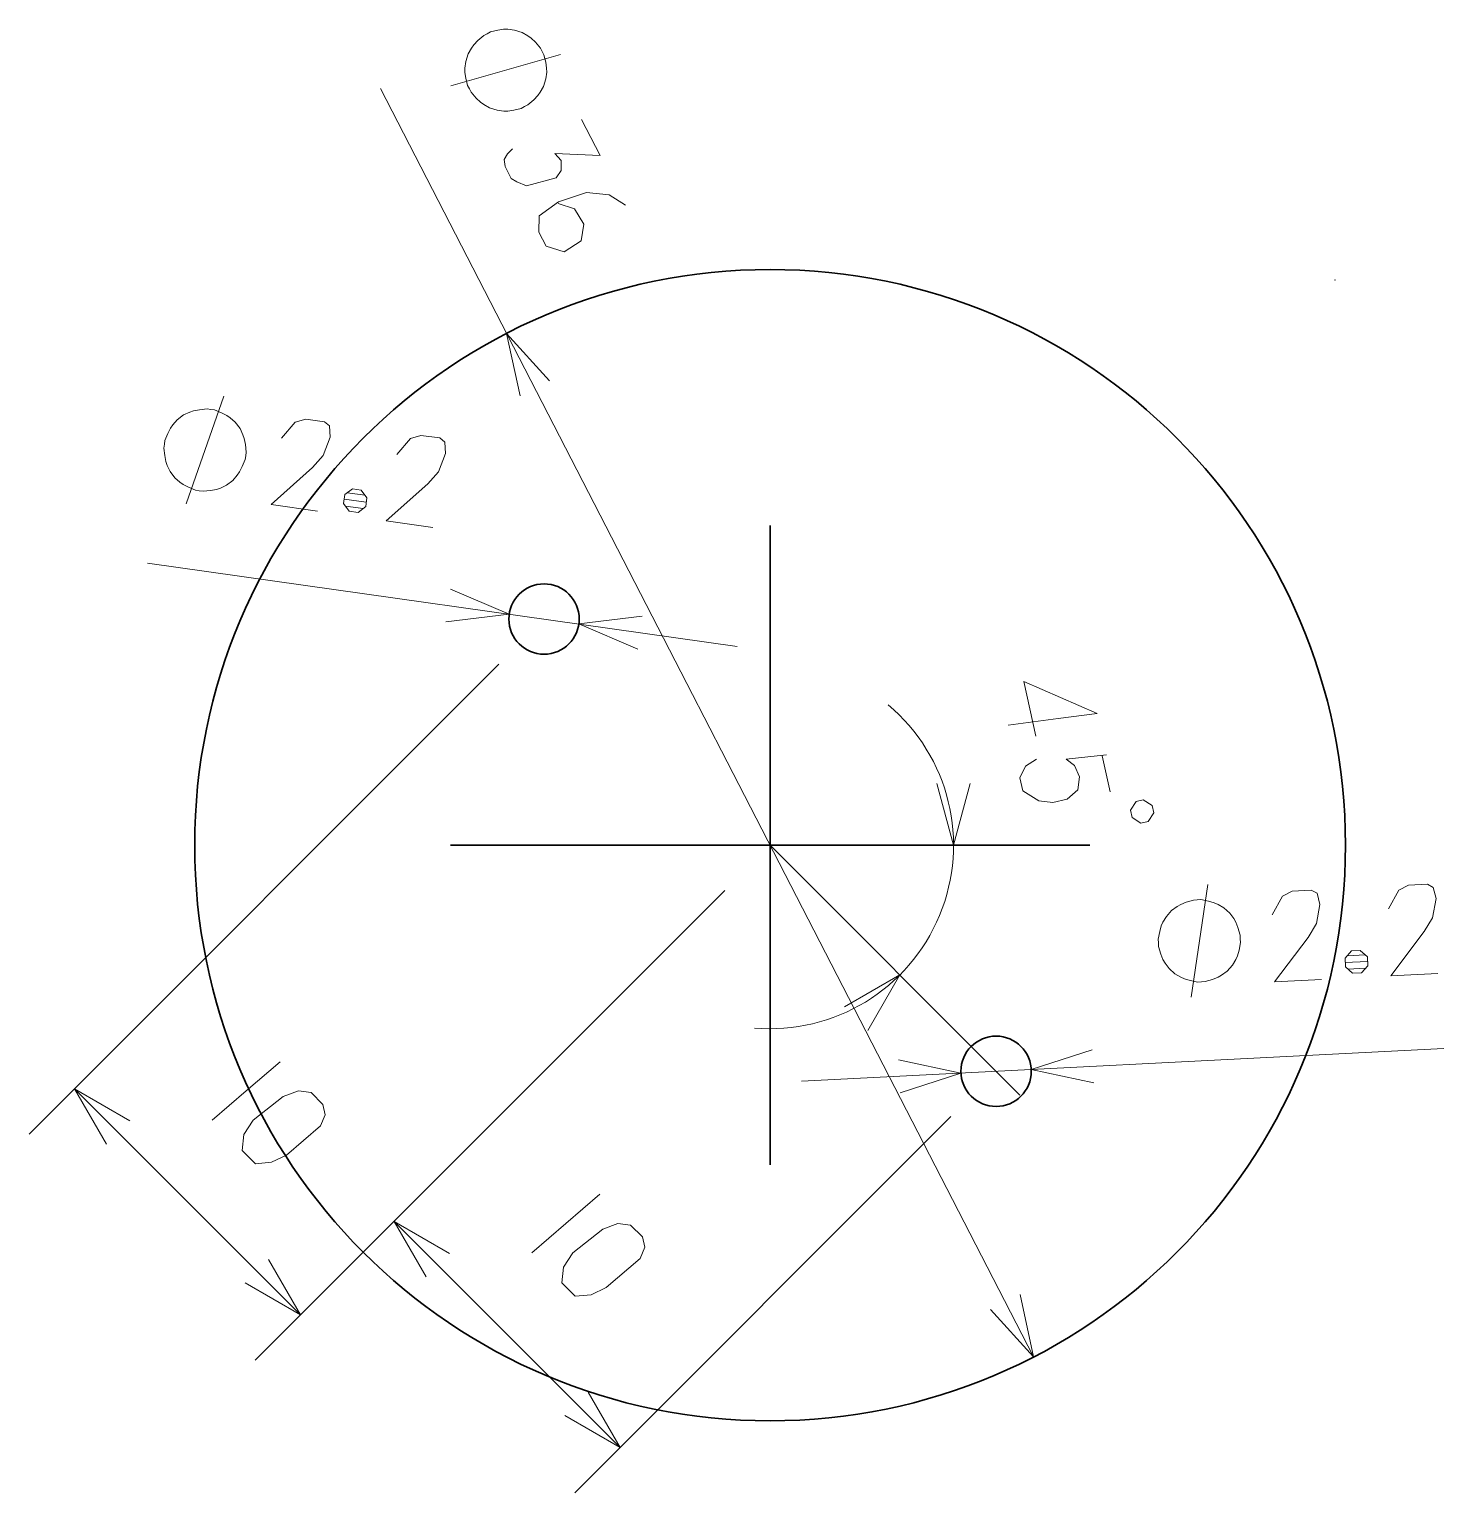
# Model space of a CAD drawing. Extents: x 66.6 to 110.8, y 60.3 to 106.1.
import ezdxf

# ---------------------------------------------------------------- set-up
doc = ezdxf.new("R2010")
doc.units = 0

msp = doc.modelspace()

# ---------------------------------------------------------------- linework, layer by layer
at = {"color": 7, "lineweight": 13}
for p, q in [((77.558014, 104.220673), (97.990356, 64.561829)), ((90.725525, 73.180023), (110.82132, 74.209076))]:
    msp.add_line(p, q, dxfattribs=at)
at = {"color": 7, "lineweight": 35}
for p, q in [((89.74649, 90.563049), (89.74649, 70.563049)), ((79.74649, 80.563049), (99.74649, 80.563049))]:
    msp.add_line(p, q, dxfattribs=at)
at = {"color": 7, "lineweight": 13, "ltscale": 0.465575}
msp.add_line((70.275452, 89.385284), (88.715485, 86.781128), dxfattribs=at)
at = {"color": 230, "lineweight": 13}
for p, q in [((81.2612, 86.21991), (66.571167, 71.529846)), ((88.332275, 79.148834), (73.642242, 64.458801))]:
    msp.add_line(p, q, dxfattribs=at)
at = {"color": 7, "lineweight": 35, "ltscale": 0.27625}
msp.add_line((89.74649, 80.563049), (97.560028, 72.749512), dxfattribs=at)
at = {"color": 230, "lineweight": 13, "ltscale": 0.415886}
for p, q in [((88.332275, 79.148834), (76.569244, 67.385803)), ((95.403351, 72.077759), (83.64032, 60.314728))]:
    msp.add_line(p, q, dxfattribs=at)
at = {"color": 230, "lineweight": 13, "ltscale": 0.25}
for p, q in [((67.985382, 72.944061), (75.056427, 65.872986)), ((77.983459, 68.800018), (85.054535, 61.728943))]:
    msp.add_line(p, q, dxfattribs=at)
at = {"color": 7, "lineweight": 13}
for points in [[(82.067139, 103.656494), (82.170868, 103.70993), (82.351563, 103.868683), (82.480408, 104.000671), (82.557404, 104.105957), (82.659515, 104.289795), (82.734955, 104.525543), (82.758514, 104.734528), (82.756958, 104.86496), (82.728668, 105.047241), (82.673645, 105.281403), (82.620209, 105.385101), (82.566772, 105.4888), (82.408051, 105.669495), (82.276062, 105.79837), (82.170746, 105.875336), (81.986908, 105.977509), (81.75119, 106.052917), (81.542206, 106.076477), (81.411743, 106.07489), (81.229492, 106.0466), (80.995331, 105.991608), (80.891602, 105.938171), (80.787903, 105.884735), (80.607208, 105.725983), (80.478333, 105.593994), (80.401367, 105.488708), (80.299225, 105.304871), (80.223816, 105.069153), (80.200226, 104.860138), (80.201813, 104.729706), (80.230103, 104.547424), (80.285126, 104.313263), (80.338562, 104.209564), (80.391998, 104.105865), (80.55072, 103.925171), (80.682709, 103.796295), (80.787994, 103.71933), (80.971863, 103.617188), (81.20755, 103.541748), (81.416565, 103.518188), (81.546997, 103.519775), (81.729279, 103.548065), (81.96344, 103.603058)], [(73.341278, 92.739563), (73.357574, 92.855072), (73.332458, 93.094269), (73.299164, 93.275696), (73.257721, 93.399353), (73.166687, 93.588959), (73.017883, 93.786713), (72.860901, 93.926727), (72.75354, 94.000763), (72.588409, 94.083008), (72.365509, 94.173401), (72.25, 94.189728), (72.134491, 94.206055), (71.895294, 94.180908), (71.713867, 94.147614), (71.590149, 94.106171), (71.400574, 94.015106), (71.20282, 93.866302), (71.062836, 93.709351), (70.988739, 93.60199), (70.906555, 93.436859), (70.816132, 93.213959), (70.799835, 93.09845), (70.783508, 92.98291), (70.808655, 92.743713), (70.841919, 92.562286), (70.883392, 92.438629), (70.974426, 92.249023), (71.12323, 92.05127), (71.280182, 91.911285), (71.387573, 91.837219), (71.552704, 91.754974), (71.775574, 91.664581), (71.891083, 91.648254), (72.006592, 91.631927), (72.245819, 91.657074), (72.427246, 91.690369), (72.550934, 91.731842), (72.74054, 91.822876), (72.938293, 91.97168), (73.078278, 92.128632), (73.152344, 92.235992), (73.234558, 92.401123), (73.324951, 92.624023)], [(76.581177, 91.00946), (76.858429, 90.970306), (77.095764, 91.148865), (77.134918, 91.426117), (76.956329, 91.663422), (76.679077, 91.702576), (76.441772, 91.523987), (76.402618, 91.246735)], [(101.018738, 81.653381), (101.069611, 81.425659), (101.348206, 81.24881), (101.575928, 81.299683), (101.752777, 81.578308), (101.701904, 81.80603), (101.423279, 81.982819), (101.195557, 81.931946)], [(104.457611, 77.638123), (104.45166, 77.754639), (104.38147, 77.98468), (104.31427, 78.156464), (104.250031, 78.269989), (104.124573, 78.438782), (103.940887, 78.604614), (103.760132, 78.712158), (103.640625, 78.764465), (103.462891, 78.813782), (103.226868, 78.860107), (103.110352, 78.854126), (102.993835, 78.848145), (102.763794, 78.777954), (102.59198, 78.710754), (102.478455, 78.646545), (102.309662, 78.521057), (102.14386, 78.337341), (102.036285, 78.156647), (101.984009, 78.03714), (101.934692, 77.859375), (101.888367, 77.623352), (101.894318, 77.506836), (101.900299, 77.39032), (101.97049, 77.160278), (102.037689, 76.988495), (102.101929, 76.874969), (102.227386, 76.706146), (102.411072, 76.540344), (102.591827, 76.4328), (102.711304, 76.380493), (102.889069, 76.331177), (103.125092, 76.284851), (103.241608, 76.290833), (103.358124, 76.296814), (103.588165, 76.367004), (103.759949, 76.434204), (103.873505, 76.498413), (104.042297, 76.623901), (104.208099, 76.807587), (104.315674, 76.988312), (104.36795, 77.107819), (104.417267, 77.285583), (104.463593, 77.521606)], [(107.96759, 76.556183), (108.247223, 76.570526), (108.446198, 76.790985), (108.431885, 77.070618), (108.211426, 77.269623), (107.931793, 77.25528), (107.732819, 77.034821), (107.747131, 76.755188)]]:
    msp.add_lwpolyline(points, close=True, dxfattribs=at)
for points in [[(79.763397, 104.306976), (83.195374, 105.287689)], [(81.685059, 102.334747), (81.530457, 102.176331), (81.422974, 102.002838), (81.456909, 101.784119), (81.649261, 101.410736), (81.822784, 101.303253), (82.121643, 101.181641), (83.057892, 101.427765), (83.211578, 101.664429), (83.207794, 101.977448), (83.017334, 102.194305), (84.42688, 102.133087), (83.849823, 103.253174)], [(85.228363, 100.577423), (84.707916, 100.899841), (84.002655, 100.969574), (83.129578, 100.677246), (82.524292, 100.247284), (82.514862, 99.730621), (82.739288, 99.295044), (83.305023, 99.114014), (83.833008, 99.464752), (83.920685, 99.982422), (83.633057, 100.464203), (83.114502, 100.630127)], [(82.847565, 95.084015), (81.502625, 96.56427), (81.927246, 94.609863)], [(71.479279, 91.235138), (72.661835, 94.602844)], [(75.591248, 91.007874), (74.135681, 91.21344), (75.430664, 92.373749), (75.766632, 92.750488), (75.988464, 93.320038), (75.968109, 93.676392), (75.809509, 93.80484), (75.220337, 93.888031), (74.888855, 93.793488), (74.463989, 93.287903)], [(79.195496, 90.49884), (77.739929, 90.704407), (79.034912, 91.864716), (79.37088, 92.241455), (79.592712, 92.811005), (79.572357, 93.167358), (79.413757, 93.295807), (78.824585, 93.378998), (78.493103, 93.284454), (78.068237, 92.77887)], [(76.520874, 91.583496), (77.075348, 91.505188)], [(77.115326, 91.287506), (76.42218, 91.385376)], [(76.462158, 91.167633), (77.016632, 91.089325)], [(79.600983, 87.545532), (81.586243, 87.787933), (79.745758, 88.570648)], [(85.749878, 87.722717), (83.764618, 87.480286), (85.605103, 86.697601)], [(97.196564, 84.313873), (98.76416, 84.520691), (99.982605, 84.685394), (97.680878, 85.677277), (98.062531, 83.969391)], [(98.078552, 83.255737), (97.733337, 83.035156), (97.562927, 82.674286), (97.65451, 82.264404), (98.156006, 81.946106), (98.596405, 81.901093), (99.040466, 82.000305), (99.370392, 82.289185), (99.423065, 82.695465), (99.270813, 83.055908), (99.012421, 83.249237), (100.272644, 83.38739)], [(100.136017, 83.356842), (100.387878, 82.229645)], [(94.96756, 82.494904), (95.485199, 80.563049), (96.002838, 82.494904)], [(102.915924, 75.806854), (103.436035, 79.338104)], [(110.631256, 76.552399), (109.163177, 76.477234), (110.213715, 77.862762), (110.471863, 78.296539), (110.581268, 78.897919), (110.493439, 79.243866), (110.313293, 79.339783), (109.719086, 79.309357), (109.411652, 79.153442), (109.090759, 78.576294)], [(106.996002, 76.366272), (105.527924, 76.291107), (106.578461, 77.676636), (106.836609, 78.110413), (106.946014, 78.711792), (106.858185, 79.057739), (106.67804, 79.153656), (106.083832, 79.12323), (105.776398, 78.967316), (105.455505, 78.390167)], [(108.439026, 76.930786), (107.73996, 76.894989)], [(107.799133, 77.108307), (108.358398, 77.136932)], [(92.804382, 74.773132), (93.804382, 76.505157), (92.072327, 75.505157)], [(107.820618, 76.688873), (108.379883, 76.717499)], [(99.81897, 74.164001), (97.916107, 73.548248), (99.871918, 73.130066)], [(93.816132, 72.819977), (95.718994, 73.43573), (93.763214, 73.853882)], [(96.645416, 66.042084), (97.990356, 64.561829), (97.565735, 66.516235)]]:
    msp.add_lwpolyline(points, dxfattribs=at)
at = {"color": 230, "lineweight": 13}
for points in [[(74.420044, 73.792603), (73.355835, 72.876892), (72.291656, 71.961212)], [(69.717438, 71.944061), (67.985382, 72.944061), (68.985382, 71.212006)], [(84.418152, 69.64856), (83.353943, 68.732849), (82.289764, 67.817169)], [(79.715515, 67.800018), (77.983459, 68.800018), (78.983459, 67.067963)], [(73.324402, 66.872986), (75.056427, 65.872986), (74.056458, 67.605042)], [(83.322479, 62.728943), (85.054535, 61.728943), (84.054535, 63.460999)]]:
    msp.add_lwpolyline(points, dxfattribs=at)
for points in [[(73.652832, 70.600037), (74.147797, 70.649506), (74.618011, 70.872284), (75.68222, 71.787964), (75.830688, 72.13446), (75.75647, 72.456177), (75.385223, 72.827423), (74.989227, 72.876923), (74.519043, 72.703674), (73.578583, 71.961212), (73.281586, 71.515717), (73.232086, 71.020782)], [(83.65094, 66.455994), (84.145905, 66.505463), (84.616119, 66.728241), (85.680328, 67.643921), (85.828796, 67.990417), (85.754578, 68.312134), (85.383331, 68.68338), (84.987335, 68.73288), (84.517151, 68.559631), (83.576691, 67.817169), (83.279694, 67.371674), (83.230194, 66.87674)]]:
    msp.add_lwpolyline(points, close=True, dxfattribs=at)
at = {"color": 7, "lineweight": 35}
for centre, radius in [((89.74649, 80.563049), 18), ((82.675415, 87.634125), 1.1), ((96.817566, 73.491974), 1.1)]:
    msp.add_circle(centre, radius, dxfattribs=at)
at = {"color": 7, "lineweight": 13}
msp.add_arc((89.74649, 80.563049), 5.738708, 265.079529, 49.920442, dxfattribs=at)
at = {"color": 7, "lineweight": 5}
msp.add_point((107.424164, 98.240723), dxfattribs=at)

doc.saveas('drawing.dxf')
